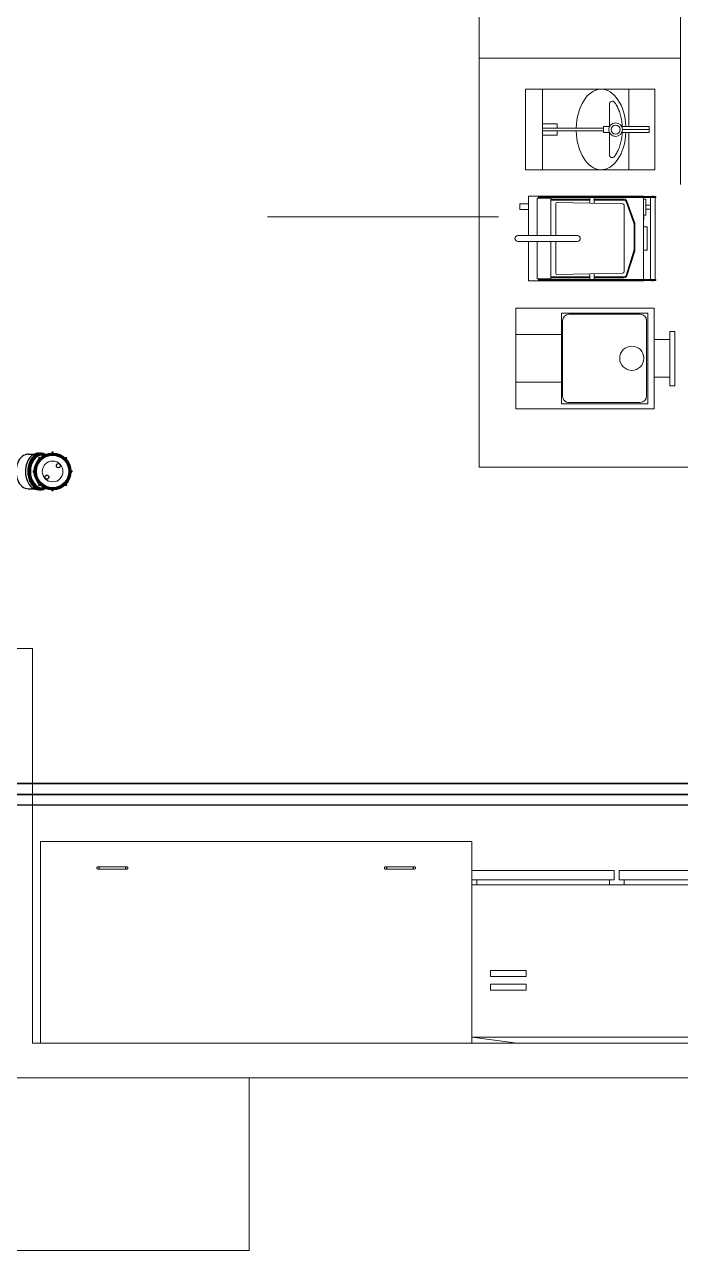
# Model space of a CAD drawing. Header units: metres. Extents: x 1587 to 89247, y -60 to 14723.
# Drawn here: x 51214 to 53494, y 6940 to 11198 of the extents above; entities that cross this region are included whole.
import ezdxf

# ---------------------------------------------------------------- set-up
doc = ezdxf.new("R2010")
doc.units = ezdxf.units.M
doc.header["$LTSCALE"] = 10
doc.linetypes.add('HIDDEN2', pattern=[4.7625, 3.175, -1.5875])
doc.layers.get('0').update_dxf_attribs({"color": 253, "lineweight": 0})
doc.layers.add('Furniture', color=7, linetype='Continuous', lineweight=13)
doc.layers.add('PL-DR-FITTING', color=3, linetype='Continuous', lineweight=0)
for name, color, linetype in [('SN-PV-75', 11, 'Continuous'), ('SN-PV-75-SingleLine', 3, 'Continuous'), ('SN-SEW', 5, 'Continuous')]:
    doc.layers.add(name, color=color, linetype=linetype)

# ---------------------------------------------------------------- blocks, each defined once
blk = doc.blocks.new('A$C70A3162A')
at = {"layer": 'Furniture'}
for p, q in [((0, 0.4269), (0.0944, 0.4396)), ((0.5056, 0.4396), (0.0944, 0.4396)), ((0.6, 0.4269), (0.5056, 0.4396)), ((0, 0.1096), (0, 0.4269)), ((0, 0.4269), (0, 0.1096)), ((0.6, 0.4269), (0, 0.4269)), ((0.6, 0.4269), (0, 0.4269)), ((0.6, 0.1096), (0.6, 0.4269)), ((0.6, 0.1096), (0.6, 0.4269)), ((0.5614, 0.3292), (0.4869, 0.3292)), ((0.4869, 0.3292), (0.4869, 0.3164)), ((0.4869, 0.3164), (0.5614, 0.3164)), ((0.5614, 0.3164), (0.5614, 0.3292)), ((0.5614, 0.301), (0.4869, 0.301)), ((0.4869, 0.301), (0.4869, 0.2881)), ((0.4869, 0.2881), (0.5614, 0.2881)), ((0.5614, 0.2881), (0.5614, 0.301)), ((0.6, 0.1096), (0, 0.1096)), ((0, 0.1096), (0.6, 0.1096)), ((0.0105, 0.0996), (0.0105, 0.1096)), ((0.2825, 0.0996), (0.2825, 0.1096)), ((0.313, 0.0996), (0.313, 0.1096)), ((0.59, 0.0996), (0.59, 0.1096)), ((0.293, 0.0996), (0, 0.0996)), ((0, 0.0996), (0, 0.0796)), ((0.293, 0.0796), (0, 0.0796)), ((0.293, 0.0796), (0.293, 0.0996)), ((0.303, 0.0796), (0.303, 0.0996)), ((0.6, 0.0996), (0.303, 0.0996)), ((0.6, 0.0996), (0.303, 0.0996)), ((0.303, 0.0796), (0.6, 0.0796)), ((0.6, 0.0796), (0.303, 0.0796)), ((0.6, 0.0796), (0.6, 0.0996)), ((0.6, 0.0796), (0.6, 0.0996))]:
    blk.add_line(p, q, dxfattribs=at)
blk = doc.blocks.new('fdfddsd')
at = {"layer": 'Furniture'}
for p, q in [((1373.6775, 52.1497), (1373.6775, 52.1322)), ((1373.6775, 52.1497), (1373.8655, 52.1497)), ((1373.8655, 52.1497), (1373.6775, 52.1497)), ((1373.6775, 52.1322), (1373.8655, 52.1322)), ((1373.6775, 52.1322), (1373.8655, 52.1322)), ((1373.7048, 52.0787), (1373.7048, 52.1322)), ((1373.8361, 52.0787), (1373.8361, 52.1322)), ((1373.8655, 52.1322), (1373.8655, 52.1497)), ((1373.5955, 52.0787), (1373.9455, 52.0787)), ((1373.5955, 51.5967), (1373.5955, 52.0787)), ((1373.9455, 52.0787), (1373.9455, 51.5967)), ((1373.5955, 51.9005), (1373.5955, 52.0387)), ((1373.613, 52.0562), (1373.928, 52.0562)), ((1373.613, 51.7555), (1373.613, 52.0562)), ((1373.6173, 51.7817), (1373.6173, 52.0299)), ((1373.6392, 52.0518), (1373.9017, 52.0518)), ((1373.9236, 51.7817), (1373.9236, 52.0299)), ((1373.928, 51.7555), (1373.928, 52.0562)), ((1373.613, 51.7555), (1373.928, 51.7555)), ((1373.6392, 51.7598), (1373.9017, 51.7598)), ((1373.6873, 51.5967), (1373.6873, 51.7555)), ((1373.8536, 51.5967), (1373.8536, 51.7555)), ((1373.9455, 51.5967), (1373.5955, 51.5967))]:
    blk.add_line(p, q, dxfattribs=at)
blk.add_circle((1373.7699, 52.0004), 0.0421, dxfattribs=at)
for centre, start, end in [((1373.6392, 52.0299), 90, 180), ((1373.9017, 52.0299), 360, 90), ((1373.6392, 51.7817), 180, 270), ((1373.9017, 51.7817), 270, 360)]:
    blk.add_arc(centre, 0.0219, start, end, dxfattribs=at)
blk = doc.blocks.new('dfdfddsfds')
at = {"layer": 'Furniture'}
for p, q in [((1372.5991, 52.1235), (1372.5991, 52.1035)), ((1372.6291, 52.1235), (1372.5991, 52.1235)), ((1373.0291, 52.1495), (1372.6291, 52.1495)), ((1372.6291, 52.1495), (1372.6291, 52.013)), ((1372.6591, 52.143), (1372.7071, 52.143)), ((1372.6591, 52.143), (1372.6591, 52.013)), ((1372.6641, 52.1485), (1373.0291, 52.1485)), ((1372.6641, 52.1455), (1372.6641, 52.1485)), ((1373.0291, 52.1455), (1372.6641, 52.1455)), ((1372.6701, 52.1485), (1372.6701, 52.1495)), ((1372.6701, 52.1455), (1372.6701, 52.143)), ((1372.6801, 52.1485), (1372.6801, 52.1495)), ((1372.6801, 52.1455), (1372.6801, 52.143)), ((1372.7071, 52.143), (1372.7071, 52.013)), ((1372.8426, 52.1395), (1372.7071, 52.1395)), ((1372.8426, 52.1365), (1372.7071, 52.1365)), ((1372.7241, 52.013), (1372.7241, 52.123)), ((1372.9571, 52.123), (1372.7292, 52.128)), ((1372.8426, 52.1455), (1372.8426, 52.1255)), ((1372.8576, 52.1455), (1372.8576, 52.1251)), ((1372.962, 52.1395), (1372.8576, 52.1395)), ((1372.8576, 52.1365), (1372.962, 52.1365)), ((1372.9621, 51.888), (1372.9621, 52.118)), ((1372.9686, 52.1318), (1372.9957, 52.0557)), ((1372.9985, 52.0567), (1372.9714, 52.1328)), ((1373.0291, 52.1485), (1373.0291, 52.1495)), ((1373.0581, 52.1485), (1373.0291, 52.1485)), ((1373.0291, 52.1455), (1373.0291, 52.14)), ((1373.0691, 52.1455), (1373.0291, 52.1455)), ((1373.0291, 52.0839), (1373.0291, 52.14)), ((1373.0291, 52.14), (1373.0366, 52.14)), ((1373.0366, 52.14), (1373.0366, 52.0839)), ((1373.0531, 52.119), (1373.0366, 52.119)), ((1373.0531, 51.8605), (1373.0531, 52.1455)), ((1373.0581, 52.1495), (1373.0581, 52.1485)), ((1373.0641, 52.1495), (1373.0581, 52.1495)), ((1373.0641, 52.1485), (1373.0581, 52.1485)), ((1373.0641, 52.1495), (1373.0641, 52.1485)), ((1373.0641, 52.1485), (1373.0721, 52.1485)), ((1373.0691, 52.1455), (1373.0721, 52.1455)), ((1373.0691, 51.8605), (1373.0691, 52.1455)), ((1373.0721, 52.1455), (1373.0721, 52.1485)), ((1372.5991, 52.1035), (1372.6291, 52.1035)), ((1373.0291, 52.0795), (1373.0291, 52.0839)), ((1373.0366, 52.0839), (1373.0291, 52.0839)), ((1373.0291, 52.0795), (1373.0291, 51.8605)), ((1373.0301, 52.0795), (1373.0291, 52.0795)), ((1373.0301, 52.0695), (1373.0291, 52.0695)), ((1373.0301, 52.0695), (1373.0301, 52.0795)), ((1373.0531, 52.105), (1373.0366, 52.105)), ((1372.9961, 52.0534), (1372.9961, 51.9623)), ((1372.9991, 51.9623), (1372.9991, 52.0534)), ((1373.0411, 52.043), (1373.0291, 52.043)), ((1373.0411, 51.963), (1373.0411, 52.043)), ((1372.6291, 52.013), (1372.5921, 52.013)), ((1372.5921, 51.993), (1372.6291, 51.993)), ((1372.7991, 52.013), (1372.6291, 52.013)), ((1372.6291, 51.993), (1372.7991, 51.993)), ((1372.6291, 51.8565), (1372.6291, 51.993)), ((1372.6591, 51.863), (1372.6591, 51.993)), ((1372.7071, 51.863), (1372.7071, 51.993)), ((1372.7241, 51.993), (1372.7241, 51.883)), ((1372.9957, 51.9602), (1372.9684, 51.8743)), ((1372.9713, 51.8734), (1372.9986, 51.9593)), ((1373.0411, 51.963), (1373.0291, 51.963)), ((1372.6291, 51.8565), (1373.0291, 51.8565)), ((1372.6591, 51.863), (1372.7071, 51.863)), ((1373.0291, 51.8605), (1372.6641, 51.8605)), ((1372.6641, 51.8575), (1372.6641, 51.8605)), ((1372.6641, 51.8575), (1373.0291, 51.8575)), ((1372.6701, 51.8605), (1372.6701, 51.863)), ((1372.6701, 51.8575), (1372.6701, 51.8565)), ((1372.6801, 51.8605), (1372.6801, 51.863)), ((1372.6801, 51.8575), (1372.6801, 51.8565)), ((1372.8426, 51.8695), (1372.7071, 51.8695)), ((1372.7071, 51.8665), (1372.8426, 51.8665)), ((1372.7292, 51.878), (1372.9571, 51.883)), ((1372.8426, 51.8605), (1372.8426, 51.8804)), ((1372.8576, 51.8605), (1372.8576, 51.8808)), ((1372.9618, 51.8695), (1372.8576, 51.8695)), ((1372.9618, 51.8665), (1372.8576, 51.8665)), ((1373.0691, 51.8605), (1373.0291, 51.8605)), ((1373.0581, 51.8575), (1373.0291, 51.8575)), ((1373.0291, 51.8565), (1373.0291, 51.8575)), ((1373.0641, 51.8575), (1373.0581, 51.8575)), ((1373.0581, 51.8565), (1373.0581, 51.8575)), ((1373.0641, 51.8565), (1373.0581, 51.8565)), ((1373.0641, 51.8575), (1373.0721, 51.8575)), ((1373.0641, 51.8565), (1373.0641, 51.8575)), ((1373.0721, 51.8605), (1373.0691, 51.8605)), ((1373.0721, 51.8575), (1373.0721, 51.8605))]:
    blk.add_line(p, q, dxfattribs=at)
for centre, radius, start, end in [((1372.7291, 52.123), 0.005, 88.7434, 180), ((1372.9571, 52.118), 0.005, 360, 90), ((1372.962, 52.1295), 0.01, 19.5821, 90), ((1372.962, 52.1295), 0.007, 19.5821, 90), ((1372.9891, 52.0534), 0.007, 360, 19.5821), ((1372.9891, 52.0534), 0.01, 360, 19.5821), ((1372.5921, 52.003), 0.01, 90, 270), ((1372.7991, 52.003), 0.01, 270, 90), ((1372.9891, 51.9623), 0.007, 342.3582, 360), ((1372.9891, 51.9623), 0.01, 342.3582, 360), ((1372.7291, 51.883), 0.005, 180, 271.2566), ((1372.9571, 51.888), 0.005, 270, 360), ((1372.9618, 51.8765), 0.007, 270, 342.3582), ((1372.9618, 51.8765), 0.01, 270, 342.3582)]:
    blk.add_arc(centre, radius, start, end, dxfattribs=at)
blk = doc.blocks.new('fggfgdfg')
at = {"layer": 'Furniture'}
for p, q in [((1372.5315, 51.294), (1372.5315, 51.014)), ((1372.9815, 51.294), (1372.5315, 51.294)), ((1372.5915, 51.294), (1372.5915, 51.014)), ((1372.782, 51.2926), (1372.782, 51.294)), ((1372.8915, 51.294), (1372.8915, 51.164)), ((1372.9815, 51.014), (1372.9815, 51.294)), ((1372.8233, 51.1631), (1372.8233, 51.2424)), ((1372.6415, 51.174), (1372.5915, 51.174)), ((1372.6415, 51.174), (1372.6415, 51.159)), ((1372.6415, 51.159), (1372.5915, 51.159)), ((1372.6415, 51.159), (1372.5915, 51.159)), ((1372.5915, 51.149), (1372.6415, 51.149)), ((1372.5915, 51.134), (1372.6415, 51.134)), ((1372.8033, 51.159), (1372.6415, 51.159)), ((1372.6415, 51.149), (1372.8033, 51.149)), ((1372.6415, 51.149), (1372.6415, 51.134)), ((1372.8237, 51.164), (1372.8033, 51.164)), ((1372.8033, 51.144), (1372.8033, 51.164)), ((1372.8033, 51.144), (1372.8233, 51.144)), ((1372.8233, 51.0667), (1372.8233, 51.144)), ((1372.8682, 51.164), (1372.8681, 51.1588)), ((1372.8681, 51.164), (1372.9615, 51.164)), ((1372.8681, 51.1482), (1372.8681, 51.144)), ((1372.8681, 51.144), (1372.9615, 51.144)), ((1372.9615, 51.154), (1372.8687, 51.154)), ((1372.8915, 51.144), (1372.8915, 51.014)), ((1372.9615, 51.144), (1372.9615, 51.164)), ((1372.5315, 51.014), (1372.9815, 51.014))]:
    blk.add_line(p, q, dxfattribs=at)
for radius in [0.0237, 0.0155]:
    blk.add_circle((1372.845, 51.1536), radius, dxfattribs=at)
for centre, start, end in [((1372.8333, 51.2424), 37.5936, 179.9999), ((1372.8333, 51.0667), 179.9999, 322.4116)]:
    blk.add_arc(centre, 0.01, start, end, dxfattribs=at)
at = {"layer": 'Furniture', "extrusion": (0, 0, -1)}
for start_param, end_param in [(4.747278, 7.783326), (1.64312, 4.675835)]:
    blk.add_ellipse((1372.7948, 51.1542), major_axis=(0, 0.14), ratio=0.617641, start_param=start_param, end_param=end_param, dxfattribs=at)
at = {"layer": 'Furniture'}
for points, knots in [([(1372.8412, 51.2485), (1372.8413, 51.2484), (1372.8413, 51.2483), (1372.8434, 51.2456), (1372.8453, 51.2428), (1372.8499, 51.2352), (1372.8525, 51.2302), (1372.8572, 51.2193), (1372.8593, 51.2135), (1372.8629, 51.2011), (1372.8644, 51.1946), (1372.8667, 51.1813), (1372.8675, 51.1744), (1372.868, 51.1663), (1372.8681, 51.1652), (1372.8682, 51.164)], [6.9592823, 6.9592823, 6.9592823, 6.9592823, 6.9627858, 6.9627858, 7.0760525, 7.0760525, 7.2444125, 7.2444125, 7.4127725, 7.4127725, 7.5811324, 7.5811324, 7.7494924, 7.7494924, 7.7773275, 7.7773275, 7.7773275, 7.7773275]), ([(1372.8681, 51.144), (1372.8678, 51.1379), (1372.8672, 51.1318), (1372.8653, 51.1191), (1372.864, 51.1125), (1372.8607, 51.0999), (1372.8587, 51.0939), (1372.8543, 51.0826), (1372.8518, 51.0774), (1372.8466, 51.0682), (1372.844, 51.0641), (1372.8412, 51.0606)], [7.9381084, 7.9381084, 7.9381084, 7.9381084, 8.0862123, 8.0862123, 8.2545723, 8.2545723, 8.4229323, 8.4229323, 8.5912922, 8.5912922, 8.7486698, 8.7486698, 8.7486698, 8.7486698])]:
    blk.add_open_spline(points, degree=3, knots=knots, dxfattribs=at)
blk = doc.blocks.new('frez')
at = {"layer": 'Furniture', "linetype": 'HIDDEN2'}
for p, q in [((1381.7823, 138.5674), (1381.6823, 138.5674)), ((1381.7823, 138.5594), (1381.6823, 138.5594)), ((1382.6822, 138.5674), (1382.7822, 138.5674)), ((1382.6822, 138.5594), (1382.7822, 138.5594))]:
    blk.add_line(p, q, dxfattribs=at)
at = {"layer": 'Furniture'}
blk.add_lwpolyline([(1382.9823, 139.1717), (1381.4823, 139.1717), (1381.4823, 138.4717), (1382.9823, 138.4717)], close=True, dxfattribs=at)
at = {"layer": 'Furniture', "linetype": 'HIDDEN2'}
for centre, start, end in [((1381.6823, 138.5634), 90, 270), ((1381.6823, 138.5634), 270, 90), ((1381.7823, 138.5634), 90, 270), ((1381.7823, 138.5634), 270, 90), ((1382.6822, 138.5634), 90, 270), ((1382.6822, 138.5634), 270, 90), ((1382.7822, 138.5634), 90, 270), ((1382.7822, 138.5634), 270, 90)]:
    blk.add_arc(centre, 0.004, start, end, dxfattribs=at)
blk = doc.blocks.new('A$C1A8E281D')
at = {"ltscale": 75}
for p, q in [((-46, 47.1), (-47.1, 46)), ((-44.9, 41.7), (-47.1, 43.9)), ((-41.7, 44.9), (-43.9, 47.1)), ((-2.3, 61.3), (-2.3, 64.3)), ((0.8, 65.8), (-0.8, 65.8)), ((2.3, 61.3), (2.3, 64.3)), ((41.7, 44.9), (43.9, 47.1)), ((44.9, 41.7), (47.1, 43.9)), ((47.1, 46), (46, 47.1)), ((-65.8, 0.8), (-65.8, -0.8)), ((-61.3, 2.3), (-64.3, 2.3)), ((61.3, 2.3), (64.3, 2.3)), ((65.8, -0.8), (65.8, 0.8)), ((-61.3, -2.3), (-64.3, -2.3)), ((61.3, -2.3), (64.3, -2.3)), ((-44.9, -41.7), (-47.1, -43.9)), ((-47.1, -46), (-46, -47.1)), ((-41.7, -44.9), (-43.9, -47.1)), ((-2.3, -61.3), (-2.3, -64.3)), ((-0.8, -65.8), (0.8, -65.8)), ((2.3, -61.3), (2.3, -64.3)), ((41.7, -44.9), (43.9, -47.1)), ((44.9, -41.7), (47.1, -43.9)), ((46, -47.1), (47.1, -46))]:
    blk.add_line(p, q, dxfattribs=at)
blk.add_circle((0, 0), 61.3, dxfattribs=at)
at = {"color": 8, "lineweight": 13, "ltscale": 75}
for radius in [55, 35]:
    blk.add_circle((0, 0), radius, dxfattribs=at)
at = {"ltscale": 75}
for centre, start, end in [((-46, 44.9), 135, 225), ((-44.9, 46), 45, 135), ((-0.8, 64.3), 90, 180), ((0.8, 64.3), 0, 90), ((44.9, 46), 45, 135), ((46, 44.9), 315, 45), ((-64.3, 0.8), 90, 180), ((64.3, 0.8), 0, 90), ((-64.3, -0.8), 180, 270), ((64.3, -0.8), 270, 0), ((-46, -44.9), 135, 225), ((-44.9, -46), 225, 315), ((-0.8, -64.3), 180, 270), ((0.8, -64.3), 270, 0), ((44.9, -46), 225, 315), ((46, -44.9), 315, 45)]:
    blk.add_arc(centre, 1.5, start, end, dxfattribs=at)

msp = doc.modelspace()

# ---------------------------------------------------------------- linework, layer by layer
for p, q in [((52794.3, 9660.3), (52794.3, 12880.3)), ((53494.3, 12880.3), (53494.3, 10642)), ((52794.3, 11080.3), (53494.3, 11080.3)), ((52794.3, 10859.1), (52794.3, 11060.3)), ((52794.3, 10859.1), (52794.3, 9660.3)), ((52058.6, 10530.3), (52861.5, 10530.3)), ((53794.3, 9660.3), (52794.3, 9660.3)), ((50434.3, 9030.3), (51241.7, 9030.3)), ((51241.7, 9030.3), (51241.7, 7660.3)), ((51241.7, 7660.3), (53988.3, 7660.3)), ((48394.3, 7540.3), (53868.3, 7540.3)), ((51994.3, 7540.3), (48994.3, 7540.3)), ((51994.3, 6940.3), (51994.3, 7540.3)), ((48994.3, 6940.3), (51994.3, 6940.3))]:
    msp.add_line(p, q)
at = {"layer": 'SN-PV-75'}
for p, q in [((50033.6, 8561.8), (53797.9, 8561.8)), ((53797.9, 8561.8), (50033.6, 8561.8)), ((53797.9, 8486.8), (50033.6, 8486.8)), ((53797.9, 8486.8), (50033.6, 8486.8))]:
    msp.add_line(p, q, dxfattribs=at)
at = {"layer": 'SN-PV-75-SingleLine'}
for p, q in [((53797.9, 8524.3), (50033.6, 8524.3)), ((50033.6, 8524.3), (53797.9, 8524.3)), ((51557, 8524.3), (51512.9, 8524.3)), ((51619.3, 8524.3), (51512.9, 8524.3)), ((52580.9, 8524.3), (52535.5, 8524.3)), ((52677.9, 8524.3), (52535.5, 8524.3))]:
    msp.add_line(p, q, dxfattribs=at)
at = {"layer": 'SN-SEW'}
for p, q in [((51262.1, 9709.4), (51270.1, 9709.4)), ((51226.9, 9705.8), (51247.1, 9705.8)), ((51253.2, 9660.7), (51254.8, 9665.7)), ((51254.8, 9665.7), (51256.1, 9669.1)), ((51257, 9671.1), (51255.5, 9667.8)), ((51255.5, 9667.8), (51257, 9671.1)), ((51256.1, 9669.1), (51257, 9671.1)), ((51257, 9671.1), (51259.7, 9676.3)), ((51259.7, 9676.3), (51261, 9678.3)), ((51261, 9678.3), (51262.3, 9680.3)), ((51262.3, 9680.3), (51263.6, 9682.1)), ((51263.6, 9682.1), (51267.1, 9686.3)), ((51263.6, 9682.1), (51263.6, 9682.1)), ((51267.1, 9686.3), (51269.3, 9688.5)), ((51269.3, 9688.5), (51273.6, 9692.4)), ((51269.3, 9688.5), (51269.3, 9688.5)), ((51274.1, 9705.8), (51270.1, 9705.8)), ((51273.6, 9692.4), (51277.5, 9695.3)), ((51273.6, 9692.4), (51273.6, 9692.4)), ((51274.1, 9702.2), (51282, 9702.2)), ((51277.5, 9695.3), (51282.3, 9698.3)), ((51277.5, 9695.3), (51277.5, 9695.3)), ((51282.3, 9698.3), (51286.1, 9700.2)), ((51286.1, 9700.2), (51288.5, 9701.3)), ((51288.5, 9701.3), (51291.2, 9702.3)), ((51291.2, 9702.3), (51293.5, 9703.1)), ((51293.5, 9703.1), (51294.3, 9703.3)), ((51294.3, 9703.3), (51297.6, 9704.2)), ((51297.6, 9704.2), (51302.8, 9705.2)), ((51297.6, 9704.2), (51297.6, 9704.2)), ((51302.8, 9705.2), (51306.8, 9705.6)), ((51302.8, 9705.2), (51302.8, 9705.2)), ((51306.8, 9705.6), (51311.5, 9705.8)), ((51306.8, 9705.6), (51306.8, 9705.6)), ((51311.5, 9705.8), (51311.5, 9705.8)), ((51311.5, 9705.8), (51315.8, 9705.7)), ((51315.8, 9705.7), (51319.7, 9705.3)), ((51319.7, 9705.3), (51324.5, 9704.4)), ((51324.5, 9704.4), (51328.2, 9703.5)), ((51328.2, 9703.5), (51331.6, 9702.4)), ((51331.6, 9702.4), (51335.5, 9700.8)), ((51335.5, 9700.8), (51340.4, 9698.5)), ((51340.4, 9698.5), (51344, 9696.3)), ((51344, 9696.3), (51349.2, 9692.6)), ((51349.2, 9692.6), (51352, 9690.2)), ((51352, 9690.2), (51354.2, 9688.1)), ((51354.2, 9688.1), (51356.2, 9686)), ((51356.2, 9686), (51358.3, 9683.4)), ((51358.3, 9683.4), (51363.6, 9675.8)), ((51363.6, 9675.8), (51364.7, 9673.8)), ((51364.7, 9673.8), (51366.8, 9669.5)), ((51366.8, 9669.5), (51368.4, 9665.2)), ((51368.4, 9665.2), (51368.4, 9665.2)), ((51368.4, 9665.2), (51370.2, 9659)), ((51251.3, 9645.6), (51251.5, 9650.2)), ((51251.4, 9641.8), (51251.3, 9645.6)), ((51251.6, 9639.6), (51251.4, 9641.8)), ((51251.5, 9650.2), (51252.1, 9655.1)), ((51252.3, 9635), (51251.6, 9639.6)), ((51252.1, 9655.1), (51253.2, 9660.7)), ((51252.9, 9631.8), (51252.3, 9635)), ((51254.1, 9627.7), (51252.9, 9631.8)), ((51255.6, 9623.5), (51254.1, 9627.7)), ((51257.2, 9619.8), (51255.6, 9623.5)), ((51366.9, 9622), (51365.6, 9619.3)), ((51368.1, 9625.2), (51366.9, 9622)), ((51369.4, 9629.2), (51368.1, 9625.2)), ((51370.4, 9633.4), (51369.4, 9629.2)), ((51370.2, 9659), (51370.8, 9655.8)), ((51371.1, 9637), (51370.4, 9633.4)), ((51370.8, 9655.8), (51371.4, 9651.4)), ((51371.6, 9642.4), (51371.1, 9637)), ((51371.4, 9651.4), (51371.6, 9648.5)), ((51371.6, 9648.5), (51371.6, 9648.5)), ((51371.6, 9648.5), (51371.6, 9642.4)), ((51226.9, 9585.5), (51247.1, 9585.5)), ((51259.8, 9614.9), (51257.2, 9619.8)), ((51262.2, 9611.1), (51259.8, 9614.9)), ((51262.1, 9581.8), (51270.1, 9581.8)), ((51265.7, 9606.6), (51262.2, 9611.1)), ((51268.9, 9603.1), (51265.7, 9606.6)), ((51271.7, 9600.5), (51268.9, 9603.1)), ((51274.1, 9585.5), (51270.1, 9585.5)), ((51275.9, 9597.1), (51271.7, 9600.5)), ((51274.1, 9589.1), (51282, 9589.1)), ((51279.7, 9594.6), (51275.9, 9597.1)), ((51284.2, 9592), (51279.7, 9594.6)), ((51288.6, 9590), (51284.2, 9592)), ((51294.7, 9587.9), (51288.6, 9590)), ((51301.7, 9586.3), (51294.7, 9587.9)), ((51307.2, 9585.6), (51301.7, 9586.3)), ((51311.5, 9585.5), (51307.2, 9585.6)), ((51317.7, 9585.8), (51311.5, 9585.5)), ((51321.9, 9586.4), (51317.7, 9585.8)), ((51326.5, 9587.4), (51321.9, 9586.4)), ((51331.3, 9588.8), (51326.5, 9587.4)), ((51335.5, 9590.5), (51331.3, 9588.8)), ((51340.5, 9592.9), (51335.5, 9590.5)), ((51344.9, 9595.6), (51340.5, 9592.9)), ((51350.3, 9599.6), (51344.9, 9595.6)), ((51354.5, 9603.5), (51350.3, 9599.6)), ((51357.9, 9607.3), (51354.5, 9603.5)), ((51363, 9614.5), (51357.9, 9607.3)), ((51364.4, 9617), (51362.2, 9613.3)), ((51362.2, 9613.3), (51363, 9614.5)), ((51365.6, 9619.3), (51364.4, 9617)), ((51364.4, 9617), (51364.4, 9617))]:
    msp.add_line(p, q, dxfattribs=at)
for centre, radius in [((51311.5, 9645.6), 63.8), ((51311.5, 9645.6), 60.2), ((51311.5, 9645.6), 56.6), ((51331.5, 9665.6), 7.07), ((51291.5, 9625.7), 7.07)]:
    msp.add_circle(centre, radius, dxfattribs=at)
for centre, major_axis, start_param, end_param in [((51262.1, 9645.6), (0, -63.8), 3.141566, 6.283185), ((51270.1, 9645.6), (0, -63.8), 2.751398, 6.67338), ((51274.1, 9645.6), (0, -60.2), 2.87821, 6.546568), ((51226.9, 9645.6), (0, -60.2), 3.141566, 6.283185), ((51270.1, 9645.6), (0, -60.2), 3.141593, 6.283185), ((51274.1, 9645.6), (0, -56.6), 3.141593, 6.283185)]:
    msp.add_ellipse(centre, major_axis=major_axis, ratio=0.707107, start_param=start_param, end_param=end_param, dxfattribs=at)

# ---------------------------------------------------------------- block references
at = {"layer": 'Furniture', "lineweight": 9, "xscale": 1000, "yscale": 1000, "zscale": 1000}
for name, p in [('fggfgdfg', (-1319576.4, -40321)), ('dfdfddsfds', (-1319663.2, -41548.4))]:
    msp.add_blockref(name, p, dxfattribs=at)
at = {"layer": 'Furniture', "lineweight": 9}
for name, p, xscale, yscale, zscale, rotation in [('fdfddsd', (1324.6, 1383808.7), 1000, 1000, 1000, 270), ('frez', (1434251.4, 146832), 1000, 1000, 1000, 180), ('A$C70A3162A', (53769.1, 8393), 1666.666666668561, 1666.666666668561, 1666.666666668561, 180)]:
    msp.add_blockref(name, p, dxfattribs=dict(at, xscale=xscale, yscale=yscale, zscale=zscale, rotation=rotation))
at = {"layer": 'PL-DR-FITTING', "lineweight": 25, "xscale": 1.028368691465588, "yscale": 1.028368691465588, "zscale": 1.028368691465588, "rotation": 44.99999999999984}
msp.add_blockref('A$C1A8E281D', (51311.5, 9645.6), dxfattribs=at)

doc.saveas('drawing.dxf')
